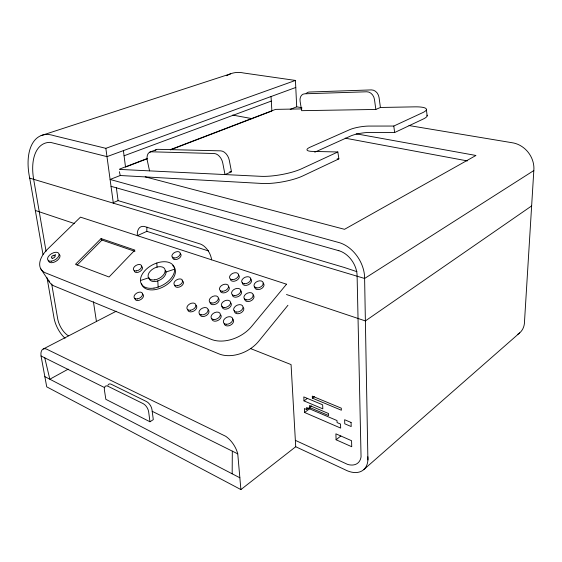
<?xml version="1.0" encoding="UTF-8"?>
<svg xmlns="http://www.w3.org/2000/svg" width="562" height="562" viewBox="0 0 562 562"><rect width="100%" height="100%" fill="white"/><g stroke="black" fill="none" stroke-linecap="round" stroke-linejoin="round"><path stroke-width="0.84" d="M232.169 473.794L232.31 451.146M409.003 125.551L511.806 142.678A24.018 21.075 53.2 0 1 533.816 170.553L524.529 321.218A22.48 17.429 45 0 1 517.658 334.376M287.941 305.278L258.843 341.078A29.442 20.344 -27 0 1 218.836 353.842L53.65 285.784A26.653 15.146 -31 0 1 48.662 280.143M101.083 238.569L75.484 264.288L109.049 276.996L134.901 250.104L101.083 238.569L101.961 240.072L134.936 251.362M77.029 265.173L101.961 240.072M53.966 256.068L55.512 254.544M363.663 469.692L519.681 332.901M336.104 439.779L335.893 433.829L351.573 440.713L351.728 446.72L336.104 439.779L340.832 435.936M240.894 489.579L237.754 453.85A18.841 10.446 56.1 0 0 225.791 436.33L46.513 349.079A13.34 6.365 62.2 0 0 41.047 355.985L46.723 386.839L240.894 489.579L295.717 446.741L291.067 364.583L250.385 348.503M304.597 412.494L304.393 408.546L306.669 409.529L306.571 407.548L337.01 420.552L337.081 422.568L340.537 424.057L340.67 428.089L304.597 412.494L310.069 408.391M306.669 409.529L308.714 408.005M309.669 407.478L309.571 405.483L328.545 413.534L328.622 415.55L309.669 407.478L311.692 405.961M312.388 398.142L312.296 396.126L341.31 408.174L341.373 410.225L312.388 398.142L314.425 396.639M304.007 400.896L303.803 396.905L322.651 404.809L322.82 408.848L304.007 400.896L307.435 398.374M531.638 205.924L365.384 320.923L286.494 294.523M149.97 421.774L148.642 411.735A6.941 3.632 59.3 0 0 143.247 403.692L107.742 386.143A7.081 3.583 60.4 0 0 104.342 389.599L105.846 399.336L149.97 421.774L153.3 419.631L151.986 409.614A6.92 3.639 59.2 0 0 146.612 401.605L111.093 384.183A7.06 3.597 60.4 0 0 107.925 385.272M533.816 170.553L364.612 278.464L29.702 178.119A51.943 28.121 67.6 0 1 53.776 135.625L105.846 148.333L295.443 80.436L296.701 106.843L290.231 109.358M68.213 369.15L49.828 379.217L44.77 357.839M43.232 349.009L116.208 311.236M375.838 109.45L374.482 99.537A8.093 6.456 70.1 0 0 366.768 91.782L304.745 93.805A7.545 5.648 70.6 0 0 300.129 101.427L301.632 110.672L375.838 109.45L380.411 107.475L414.552 106.857A25.648 5.044 -8.6 0 1 422.483 112.751L393.793 126.043L368.335 126.078A14.373 3 -9 0 0 350.154 129.471L309.767 147.349A14.45 3.196 -9.5 0 0 311.924 151.389L337.832 151.979L338.886 158.884L303.22 175.73A28.824 6.997 -10 0 1 261.709 183.451L120.254 175.506L110.096 179.461L338.015 242.299A30.341 21.749 58.1 0 1 364.612 278.464L367.906 459.962M314.783 152.19L351.088 135.814A14.338 3.084 -8.9 0 1 369.227 132.428L394.643 132.541L423.242 119.032A25.592 5.191 -8.5 0 0 427.029 115.168M337.832 151.979L302.033 168.565A28.894 6.8 -10 0 1 260.424 176.306L119.699 169.408M208.586 250.968L146.858 231.34L137.36 235.654A13.818 8.17 64.7 0 1 144.596 226.528L200.515 244.077A14.584 9.125 63.1 0 1 211.628 259.827M155.126 150.525A9.428 5.88 68.2 0 1 157.725 149.316L220.74 150.855A9.638 6.47 67.5 0 1 229.296 160.275L231.488 171.768L224.99 174.571L222.763 163.008A9.702 6.463 67.5 0 0 214.171 153.51L151.185 151.789A9.491 5.866 68.1 0 0 147.223 160.212L149.555 170.869M113.257 202.636L118.097 200.634L344.141 267.428L356.961 271.692M119.664 169.057L147.42 158.428M170.272 149.682L275.577 109.379L301.913 108.902M147.602 158.617L125.523 167.069L123.408 150.616M170.497 149.85L271.882 111.016L271.032 96.531M149.773 152.126L156.313 149.661M124.069 155.779L271.298 101.076M295.781 87.468L106.984 156.636L50.531 142.383A47.18 25.564 67.5 0 0 33.664 179.306L46.063 251.291M140.437 280.529L148.944 277.698A9.231 5.669 -28.6 0 0 158.927 280.501A9.231 5.669 -28.6 0 0 165.635 270.561M166.029 272.015L174.599 269.163M41.131 135.583L230.603 73.812M337.158 158.835L338.886 158.884M229.753 171.691L231.488 171.768M295.443 80.436L243.662 73.004A43.197 30.172 70.1 0 0 226.788 75.722M296.701 106.843L301.885 107.707M356.16 133.805L475.944 155.47L344.52 229.317L145.221 176.854M232.682 115.084L252.345 118.701M345.201 138.168L467.387 160.922M111.03 186.317L338.858 250.708M35.329 210.476L74.472 223.571M295.352 440.348L347.59 464.395A20.906 13.024 51.7 0 0 361.057 456.885L357.116 276.216A21.609 15.483 58.1 0 0 338.268 250.547M295.717 446.741L344.689 469.551A27.868 17.352 51.6 0 0 367.85 456.751M41.047 355.985L104.792 387.703M152.204 411.293L237.754 453.85M44.848 376.631L239.855 477.784M40.759 268.812L49.393 281.878M119.376 171.67L120.254 175.506M29.702 178.119L42.986 254.467M47.039 277.754L53.79 316.568A20.752 10.453 63 0 0 65.037 338.261M51.683 283.922L57.598 318.268A15.385 7.756 63 0 0 68.353 335.76M93.425 301.773L96.439 321.478M105.846 148.333L113.334 203.177M380.411 107.475L379.076 97.619A8.044 6.449 70.2 0 0 371.398 89.906L309.451 92.028A7.503 5.641 70.7 0 0 306.121 93.65M116.376 187.806L118.097 200.634M393.793 126.043L394.643 132.541M426.396 109.625L427.141 115.842M156.826 263.009L157.058 267.21M157.81 280.923L158.14 287.084M218.351 298.162A4.875 3.21 -27 0 1 216.187 303.909A4.875 3.21 -27 0 1 210.048 302.581M230.518 302.539A4.932 3.288 -26.6 0 1 227.814 308.65A4.932 3.288 -26.6 0 1 222.173 306.093M243.515 307.66A4.981 3.365 -26.1 0 1 239.651 313.434A4.981 3.365 -26.1 0 1 234.473 310.596M208.193 309.873A4.925 3.26 -27.9 0 1 205.952 315.732A4.925 3.26 -27.9 0 1 199.812 314.341M220.915 315.092A4.974 3.337 -27.5 0 1 217.564 320.656A4.974 3.337 -27.5 0 1 211.874 318.949M232.731 319.054A5.03 3.421 -27 0 1 230.582 325.11A5.03 3.421 -27 0 1 224.175 323.642M228.495 286.458A4.833 3.161 -26.2 0 1 226.409 292.092A4.833 3.161 -26.2 0 1 220.276 290.835M240.677 290.666A4.882 3.231 -25.7 0 1 238.632 296.385A4.882 3.231 -25.7 0 1 232.373 295.092M253.083 294.945A4.939 3.309 -25.2 0 1 250.504 301.035A4.939 3.309 -25.2 0 1 244.716 298.513M238.478 274.951A4.784 3.105 -25.4 0 1 236.462 280.473A4.784 3.105 -25.4 0 1 230.336 279.279M250.666 278.991A4.84 3.182 -24.9 0 1 248.123 284.871A4.84 3.182 -24.9 0 1 242.461 282.496M59.417 254.481A6.435 3.555 -31.1 0 1 55.434 261.632A6.435 3.555 -31.1 0 1 48.451 260.171M196.026 305.321A4.868 3.182 -28.3 0 1 193.742 311.088A4.868 3.182 -28.3 0 1 187.729 309.732M263.079 283.108A4.896 3.253 -24.4 0 1 260.578 289.072A4.896 3.253 -24.4 0 1 254.776 286.648M141.259 266.219A4.524 2.719 -29.1 0 1 140.057 271.446A4.524 2.719 -29.1 0 1 134.22 270.659M172.696 265.573A18.434 11.352 -28.6 0 1 164.504 286.198A18.434 11.352 -28.6 0 1 141.526 283.627M180.416 253.729A4.531 2.761 -27.3 0 1 177.683 259.082A4.531 2.761 -27.3 0 1 172.773 257.003M182.032 280.712A4.7 2.958 -28 0 1 181.041 286.241A4.7 2.958 -28 0 1 174.768 285.356M142.207 293.877A4.693 2.915 -30 0 1 140.971 299.462A4.693 2.915 -30 0 1 134.915 298.527M146.858 231.34A13.692 8.212 64.8 0 1 147.111 227.196M286.522 284.203L251.748 326.283A29.898 20.246 -26.9 0 1 211.157 339.322L45.009 272.661A27.004 15.005 -30.8 0 1 47.068 249.661L80.478 217.143L286.522 284.203M351.081 422.462L344.632 419.73L344.759 423.797L351.194 426.551L351.081 422.462M51.507 261.168A6.442 3.555 -31.1 0 0 58.982 253.771A6.442 3.555 -31.1 0 0 49.4 255.296A6.442 3.555 -31.1 0 0 51.507 261.168M52.695 258.204A2.15 1.187 -31.1 0 0 55.195 255.738A2.15 1.187 -31.1 0 0 52.006 256.244A2.15 1.187 -31.1 0 0 52.695 258.204M244.428 283.754A4.847 3.175 -24.9 0 0 250.793 278.724A4.847 3.175 -24.9 0 0 243.472 278.225A4.847 3.175 -24.9 0 0 244.428 283.754M232.232 279.637A4.791 3.105 -25.4 0 0 238.555 274.67A4.791 3.105 -25.4 0 0 231.368 274.193A4.791 3.105 -25.4 0 0 232.232 279.637M222.138 291.257A4.84 3.154 -26.2 0 0 228.537 286.22A4.84 3.154 -26.2 0 0 221.337 285.686A4.84 3.154 -26.2 0 0 222.138 291.257M234.319 295.542A4.889 3.231 -25.7 0 0 240.768 290.435A4.889 3.231 -25.7 0 0 233.427 289.88A4.889 3.231 -25.7 0 0 234.319 295.542M256.855 287.948A4.903 3.253 -24.4 0 0 263.255 282.848A4.903 3.253 -24.4 0 0 255.794 282.328A4.903 3.253 -24.4 0 0 256.855 287.948M246.739 299.911A4.946 3.309 -25.2 0 0 253.223 294.734A4.946 3.309 -25.2 0 0 245.742 294.151A4.946 3.309 -25.2 0 0 246.739 299.911M211.867 303.073A4.882 3.21 -27 0 0 218.351 297.965A4.882 3.21 -27 0 0 211.136 297.375A4.882 3.21 -27 0 0 211.867 303.073M224.041 307.533A4.939 3.288 -26.6 0 0 230.568 302.356A4.939 3.288 -26.6 0 0 223.205 301.738A4.939 3.288 -26.6 0 0 224.041 307.533M190.546 310.231A4.875 3.182 -28.3 0 0 195.702 304.344A4.875 3.182 -28.3 0 0 187.961 305.363A4.875 3.182 -28.3 0 0 190.546 310.231M201.589 314.903A4.932 3.26 -27.9 0 0 208.158 309.718A4.932 3.26 -27.9 0 0 200.922 309.072A4.932 3.26 -27.9 0 0 201.589 314.903M213.743 319.539A4.988 3.337 -27.5 0 0 220.36 314.284A4.988 3.337 -27.5 0 0 212.984 313.61A4.988 3.337 -27.5 0 0 213.743 319.539M236.44 312.079A4.995 3.365 -26.1 0 0 243.016 306.831A4.995 3.365 -26.1 0 0 235.513 306.185A4.995 3.365 -26.1 0 0 236.44 312.079M226.142 324.267A5.037 3.421 -27 0 0 232.794 318.935A5.037 3.421 -27 0 0 225.278 318.233A5.037 3.421 -27 0 0 226.142 324.267M136.524 270.898A4.531 2.719 -29.1 0 0 141.512 265.601A4.531 2.719 -29.1 0 0 134.48 266.648A4.531 2.719 -29.1 0 0 136.524 270.898M154.002 288.095A18.462 11.338 -28.6 0 0 173.777 266.276A18.462 11.338 -28.6 0 0 144.806 270.736A18.462 11.338 -28.6 0 0 154.002 288.095M154.782 279.855A9.245 5.662 -28.6 0 0 164.778 268.973A9.245 5.662 -28.6 0 0 150.3 271.13A9.245 5.662 -28.6 0 0 154.782 279.855M174.178 258.021A4.538 2.761 -27.3 0 0 180.29 253.392A4.538 2.761 -27.3 0 0 173.749 253.026A4.538 2.761 -27.3 0 0 174.178 258.021M177.409 285.693A4.707 2.958 -28 0 0 182.439 280.115A4.707 2.958 -28 0 0 175.007 281.169A4.707 2.958 -28 0 0 177.409 285.693M137.304 298.935A4.7 2.908 -30 0 0 142.467 293.336A4.7 2.908 -30 0 0 135.189 294.348A4.7 2.908 -30 0 0 137.304 298.935"/></g></svg>
